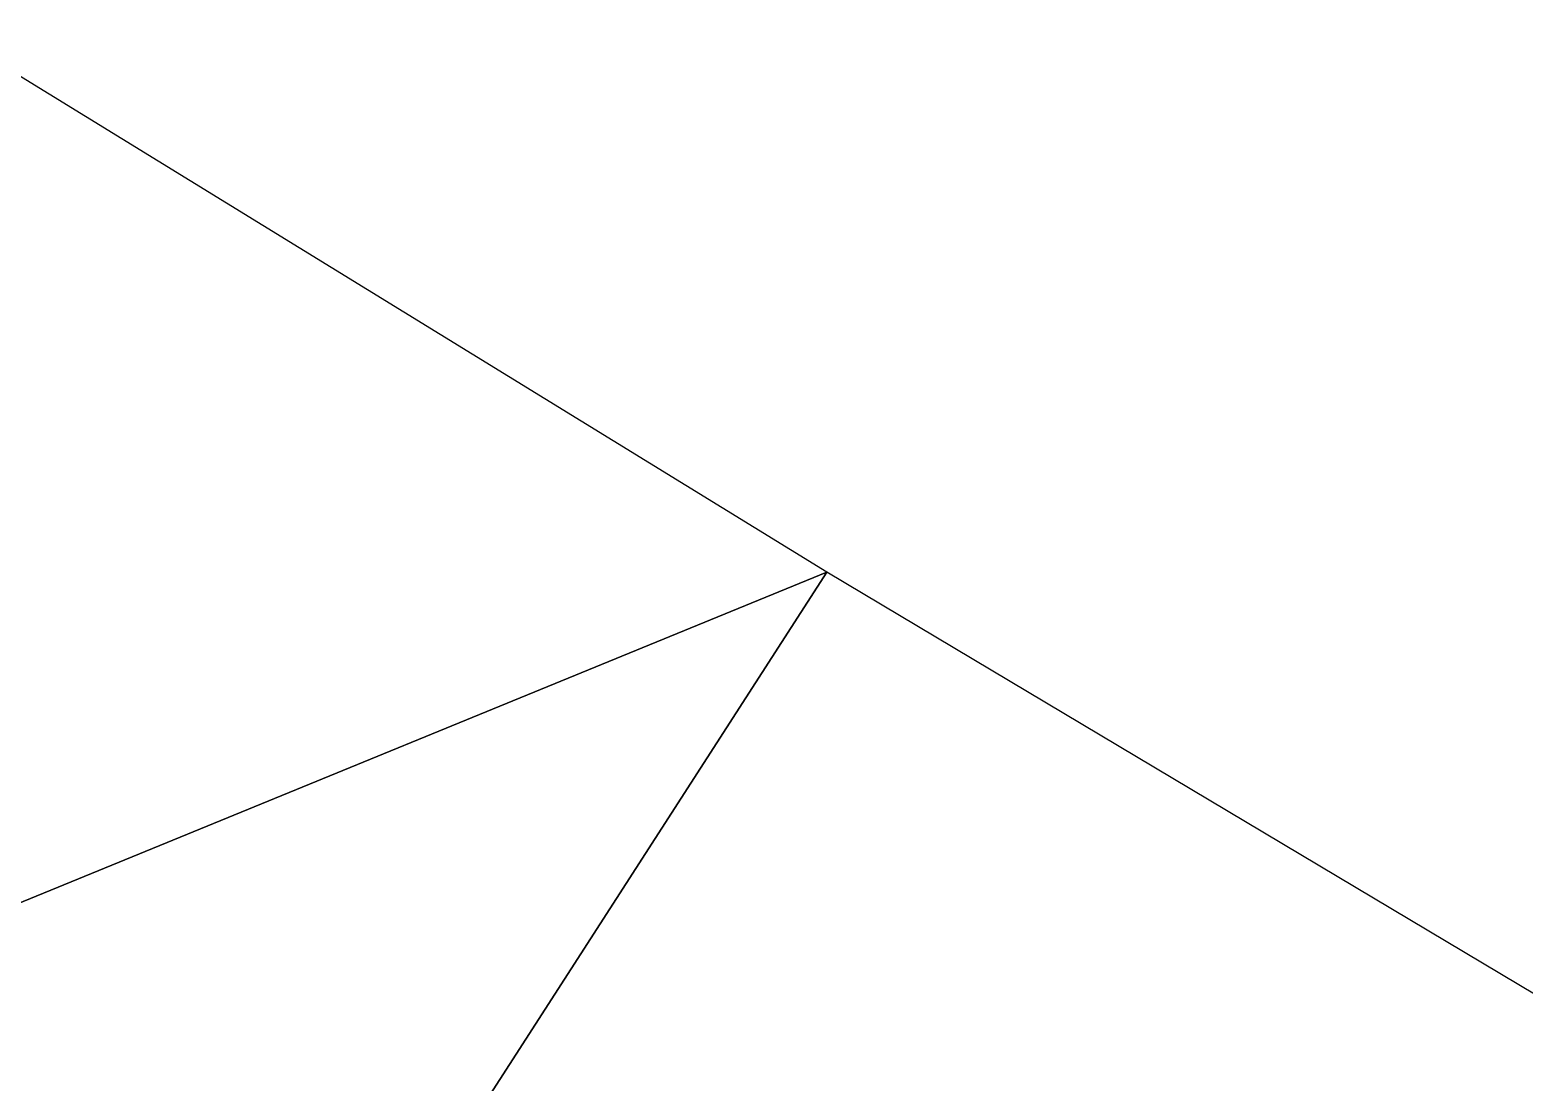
# Model space of a CAD drawing. Header units: inches. Extents: x -109483 to 85756, y -104953 to 104423.
# Drawn here: x 5392 to 22596, y 79181 to 91300 of the extents above; entities that cross this region are included whole.
import ezdxf

# ---------------------------------------------------------------- set-up
doc = ezdxf.new("R2010")
doc.units = ezdxf.units.IN
doc.header["$MEASUREMENT"] = 0
doc.layers.get('0').update_dxf_attribs({"true_color": 0xff5454})
doc.layers.add('Google_Earth_Terrain', color=7, linetype='Continuous', true_color=0x9900ff)

# ---------------------------------------------------------------- blocks, each defined once
blk = doc.blocks.new('Google_Earth_Terrain')
at = {"color": 252, "true_color": 0x898989}
mesh = blk.add_polyface(dxfattribs=at)
corners = [(14569, 85053, 617), (4404, 91300, 942), (-4880, 77086, 459)]
mesh.append_faces([[corners[k] for k in face] for face in [(0, 1, 2)]], dxfattribs={"color": 252})
mesh = blk.add_polyface(dxfattribs=at)
corners = [(14569, 85053, 617), (-4880, 77086, 459), (5250, 70592, 541)]
mesh.append_faces([[corners[k] for k in face] for face in [(0, 1, 2)]], dxfattribs={"color": 252})
mesh = blk.add_polyface(dxfattribs=at)
corners = [(24844, 78922, 17), (14569, 85053, 617), (5250, 70592, 541)]
mesh.append_faces([[corners[k] for k in face] for face in [(0, 1, 2)]], dxfattribs={"color": 252})

msp = doc.modelspace()

# ---------------------------------------------------------------- block references
at = {"layer": 'Google_Earth_Terrain'}
msp.add_blockref('Google_Earth_Terrain', (0, 0), dxfattribs=at)

doc.saveas('drawing.dxf')
